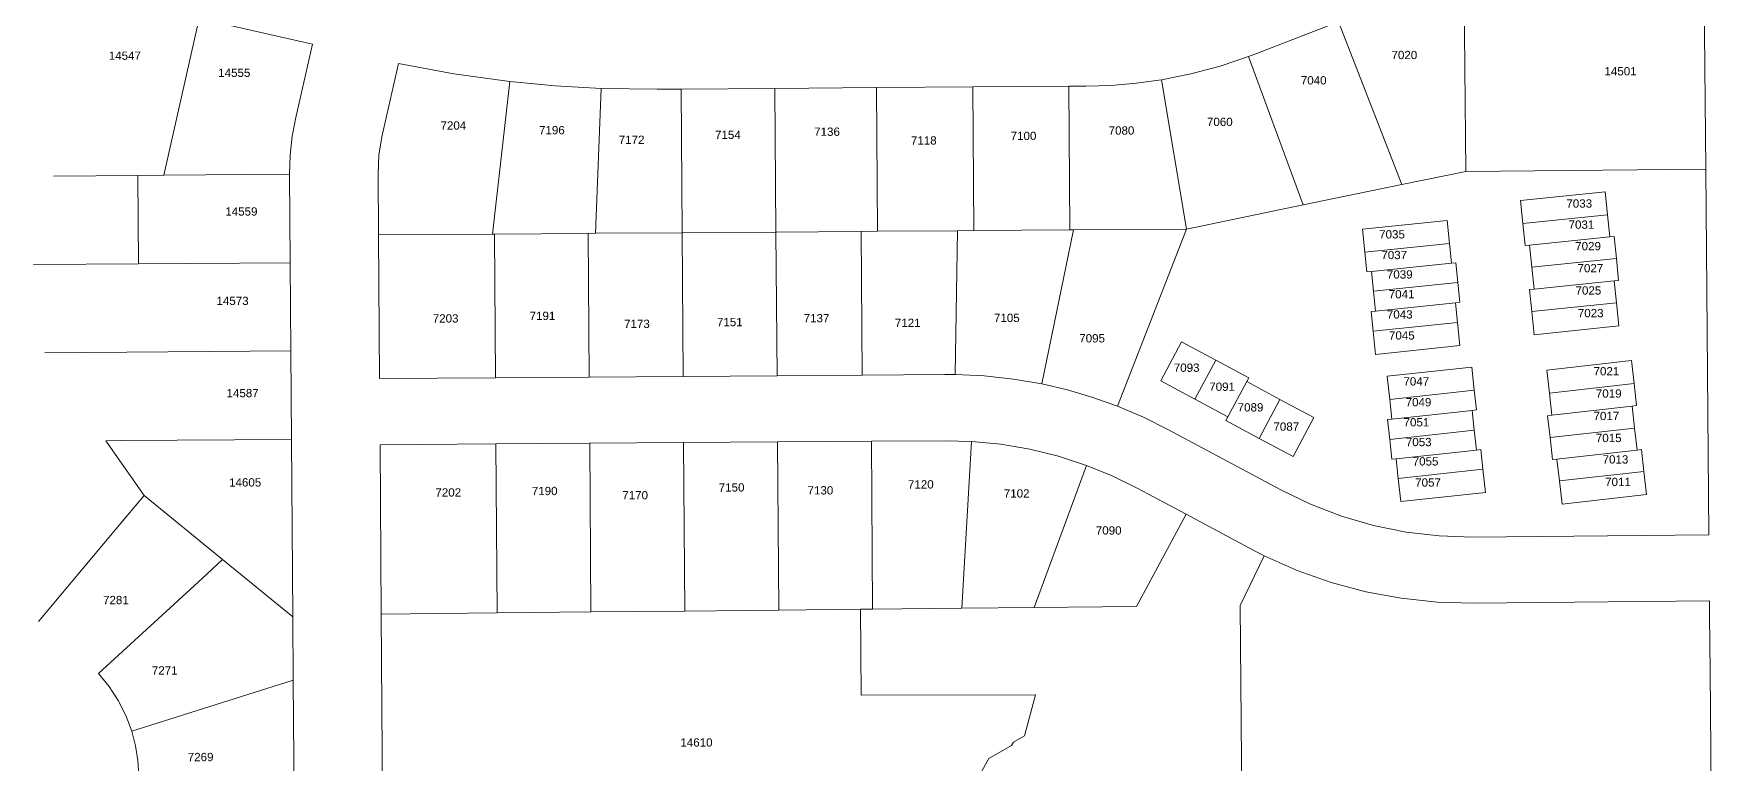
# Model space of a CAD drawing. Header units: feet. Extents: x 865220 to 2843432, y -2240498 to 970288.
# Drawn here: x 2829033 to 2830553, y 962268 to 962929 of the extents above; entities that cross this region are included whole.
import ezdxf
from ezdxf.enums import TextEntityAlignment as Align

# ---------------------------------------------------------------- set-up
doc = ezdxf.new("R2010")
doc.units = ezdxf.units.FT
doc.header["$LTSCALE"] = 0.015
doc.header["$MEASUREMENT"] = 0
doc.layers.add('Dakota County Addresses', color=7, linetype='Continuous')
doc.layers.add('Dakota County Parcels', color=7, linetype='Continuous')
doc.styles.add('Dimensions 100', font='arial.ttf')

# ---------------------------------------------------------------- blocks, each defined once
blk = doc.blocks.new('ACMAP_ANN_TEMPLATE_Dakota County Addresses')
at = {"layer": 'Dakota County Addresses', "style": 'Dimensions 100'}
blk.add_attdef('DakotaCountyAddress', text='', height=50, dxfattribs=at).set_placement((0, 0), align=Align.CENTER)

msp = doc.modelspace()

# ---------------------------------------------------------------- linework, layer by layer
at = {"layer": 'Dakota County Parcels', "lineweight": 5, "ltscale": 100}
for p, q in [((2830329.8, 962803.9), (2830328.4, 962966.9)), ((2830547, 962805.8), (2830545.6, 962968.7)), ((2829151, 962800.4), (2829183.2, 962942.3)), ((2829183.2, 962942.3), (2829285.6, 962919)), ((2830141.3, 962910.9), (2830214.5, 962939.4)), ((2830214.5, 962939.4), (2830272, 962792)), ((2829270.5, 962852.8), (2829285.6, 962919)), ((2830133.2, 962907.8), (2830141.3, 962910.9)), ((2829348.5, 962835.1), (2829363.6, 962901.5)), ((2830133.2, 962907.8), (2830182.5, 962773.5)), ((2829448.5, 962747.2), (2829464.2, 962885.3)), ((2829796.4, 962879.7), (2829883.4, 962880.3)), ((2829883.4, 962880.3), (2829970.4, 962880.9)), ((2829884.3, 962750.3), (2829883.4, 962880.3)), ((2829970.4, 962880.9), (2829985.7, 962881)), ((2829971.3, 962750.9), (2829970.4, 962880.9)), ((2830054.3, 962886.9), (2830076.8, 962751.7)), ((2829541.9, 962747.9), (2829547, 962879)), ((2829547, 962879), (2829597.8, 962878.2)), ((2829597.8, 962878.2), (2829619.4, 962878.4)), ((2829619.4, 962878.4), (2829704.4, 962879)), ((2829620.4, 962748.4), (2829619.4, 962878.4)), ((2829704.4, 962879), (2829796.4, 962879.7)), ((2829705.3, 962749), (2829704.4, 962879)), ((2829797.3, 962749.7), (2829796.4, 962879.7)), ((2830272, 962792), (2830329.8, 962803.9)), ((2830329.8, 962803.9), (2830547, 962805.8)), ((2830549.8, 962475.1), (2830547, 962805.8)), ((2829051.3, 962799.5), (2829127.5, 962800.2)), ((2829127.5, 962800.2), (2829151, 962800.4)), ((2829128.1, 962720.3), (2829127.5, 962800.2)), ((2829151, 962800.4), (2829265, 962801.5)), ((2829265.6, 962721.3), (2829265, 962801.5)), ((2829345.4, 962746.4), (2829345, 962802.1)), ((2830182.5, 962773.5), (2830272, 962792)), ((2830076.8, 962751.7), (2830182.5, 962773.5)), ((2830379.3, 962777.5), (2830455.9, 962785.4)), ((2830379.3, 962777.5), (2830381.5, 962756.6)), ((2830455.9, 962785.4), (2830458.1, 962764.5)), ((2830236.3, 962751.7), (2830312.9, 962759.6)), ((2830312.9, 962759.6), (2830315.1, 962738.7)), ((2830381.5, 962756.6), (2830458.1, 962764.5)), ((2830458.1, 962764.5), (2830460.1, 962744.6)), ((2829345.4, 962746.4), (2829448.5, 962747.2)), ((2829346.3, 962616.5), (2829345.4, 962746.4)), ((2829448.5, 962747.2), (2829450.4, 962747.2)), ((2829450.4, 962747.2), (2829535.4, 962747.8)), ((2829451.3, 962617.2), (2829450.4, 962747.2)), ((2829535.4, 962747.8), (2829541.9, 962747.9)), ((2829536.3, 962617.8), (2829535.4, 962747.8)), ((2829541.9, 962747.9), (2829620.4, 962748.4)), ((2829620.4, 962748.4), (2829705.3, 962749)), ((2829621.3, 962618.4), (2829620.4, 962748.4)), ((2829705.3, 962749), (2829782.3, 962749.6)), ((2829706.3, 962619), (2829705.3, 962749)), ((2829782.3, 962749.6), (2829797.3, 962749.7)), ((2829783.3, 962619.6), (2829782.3, 962749.6)), ((2829797.3, 962749.7), (2829869.5, 962750.2)), ((2829867.6, 962620.1), (2829869.5, 962750.2)), ((2829869.5, 962750.2), (2829884.3, 962750.3)), ((2829884.3, 962750.3), (2829971.3, 962750.9)), ((2829946.1, 962611.5), (2829974.7, 962751)), ((2829971.3, 962750.9), (2829974.7, 962751)), ((2829974.7, 962751), (2830076.8, 962751.7)), ((2830014.4, 962591.4), (2830076.8, 962751.7)), ((2830236.3, 962751.7), (2830238.5, 962730.8)), ((2830381.5, 962756.6), (2830383.5, 962736.7)), ((2830387.5, 962737.1), (2830460.1, 962744.6)), ((2830460.1, 962744.6), (2830464.1, 962745)), ((2830464.1, 962745), (2830466.1, 962725.1)), ((2830238.5, 962730.8), (2830315.1, 962738.7)), ((2830238.5, 962730.8), (2830240.3, 962712.9)), ((2830315.1, 962738.7), (2830316.9, 962720.8)), ((2830383.5, 962736.7), (2830387.5, 962737.1)), ((2830387.5, 962737.1), (2830389.5, 962717.2)), ((2829033.2, 962719.6), (2829128.1, 962720.3)), ((2829128.1, 962720.3), (2829265.6, 962721.3)), ((2829266.1, 962641.4), (2829265.6, 962721.3)), ((2830240.3, 962712.9), (2830244.3, 962713.3)), ((2830244.3, 962713.3), (2830316.9, 962720.8)), ((2830244.3, 962713.3), (2830246.1, 962695.4)), ((2830316.9, 962720.8), (2830320.9, 962721.2)), ((2830320.9, 962721.2), (2830322.7, 962703.3)), ((2830389.5, 962717.2), (2830466.1, 962725.1)), ((2830389.5, 962717.2), (2830391.6, 962697.3)), ((2830466.1, 962725.1), (2830468.2, 962705.2)), ((2830246.1, 962695.4), (2830322.7, 962703.3)), ((2830322.7, 962703.3), (2830324.5, 962685.4)), ((2830391.6, 962697.3), (2830464.2, 962704.8)), ((2830464.2, 962704.8), (2830468.2, 962705.2)), ((2830464.2, 962704.8), (2830466.3, 962684.9)), ((2830246.1, 962695.4), (2830248, 962677.5)), ((2830248, 962677.5), (2830320.6, 962685)), ((2830324.5, 962685.4), (2830320.6, 962685)), ((2830320.6, 962685), (2830322.4, 962667.1)), ((2830391.6, 962697.3), (2830387.6, 962696.9)), ((2830387.6, 962696.9), (2830389.7, 962677)), ((2830389.7, 962677), (2830466.3, 962684.9)), ((2830466.3, 962684.9), (2830468.4, 962664)), ((2830248, 962677.5), (2830244, 962677.1)), ((2830244, 962677.1), (2830245.8, 962659.2)), ((2830245.8, 962659.2), (2830322.4, 962667.1)), ((2830322.4, 962667.1), (2830324.5, 962646.2)), ((2830389.7, 962677), (2830391.8, 962656.1)), ((2830245.8, 962659.2), (2830248, 962638.3)), ((2830391.8, 962656.1), (2830468.4, 962664)), ((2829043.4, 962639.7), (2829266.1, 962641.4)), ((2829266.7, 962561.4), (2829266.1, 962641.4)), ((2830053.7, 962614.3), (2830072.5, 962649.6)), ((2830072.5, 962649.6), (2830103.4, 962633.1)), ((2830248, 962638.3), (2830324.5, 962646.2)), ((2830084.5, 962597.8), (2830103.4, 962633.1)), ((2830103.4, 962633.1), (2830133.4, 962617.1)), ((2830258.7, 962618.5), (2830335.3, 962626.7)), ((2830335.3, 962626.7), (2830337.5, 962605.9)), ((2830403.2, 962624), (2830479.7, 962632.7)), ((2830403.2, 962624), (2830405.6, 962603.1)), ((2830479.7, 962632.7), (2830482.1, 962611.8)), ((2829346.3, 962616.5), (2829451.3, 962617.2)), ((2829451.3, 962617.2), (2829536.3, 962617.8)), ((2829536.3, 962617.8), (2829621.3, 962618.4)), ((2829621.3, 962618.4), (2829706.3, 962619)), ((2829706.3, 962619), (2829783.3, 962619.6)), ((2829783.3, 962619.6), (2829858.3, 962620.1)), ((2829867.6, 962620.1), (2829858.3, 962620.1)), ((2830053.7, 962614.3), (2830084.5, 962597.8)), ((2830114.5, 962581.8), (2830131.5, 962613.6)), ((2830133.4, 962617.1), (2830131.5, 962613.6)), ((2830131.5, 962613.6), (2830161.5, 962597.6)), ((2830258.7, 962618.5), (2830261, 962597.6)), ((2830405.6, 962603.1), (2830482.1, 962611.8)), ((2830482.1, 962611.8), (2830484.3, 962591.9)), ((2830084.5, 962597.8), (2830114.5, 962581.8)), ((2830142.6, 962562.3), (2830161.5, 962597.6)), ((2830161.5, 962597.6), (2830192.3, 962581.1)), ((2830261, 962597.6), (2830337.5, 962605.9)), ((2830261, 962597.6), (2830262.9, 962579.7)), ((2830337.5, 962605.9), (2830339.5, 962588)), ((2830405.6, 962603.1), (2830407.8, 962583.3)), ((2830407.8, 962583.3), (2830480.4, 962591.5)), ((2830484.3, 962591.9), (2830480.4, 962591.5)), ((2830480.4, 962591.5), (2830482.6, 962571.6)), ((2830114.5, 962581.8), (2830112.6, 962578.3)), ((2830112.6, 962578.3), (2830142.6, 962562.3)), ((2830173.5, 962545.8), (2830192.3, 962581.1)), ((2830262.9, 962579.7), (2830258.9, 962579.3)), ((2830258.9, 962579.3), (2830260.9, 962561.4)), ((2830262.9, 962579.7), (2830335.5, 962587.5)), ((2830339.5, 962588), (2830335.5, 962587.5)), ((2830335.5, 962587.5), (2830337.4, 962569.6)), ((2830407.8, 962583.3), (2830403.9, 962582.8)), ((2830403.9, 962582.8), (2830406.1, 962563)), ((2829267.9, 962400.7), (2829266.7, 962561.4)), ((2830060.8, 962570.1), (2830162.2, 962515.7)), ((2830142.6, 962562.3), (2830173.5, 962545.8)), ((2830260.9, 962561.4), (2830337.4, 962569.6)), ((2830260.9, 962561.4), (2830262.8, 962543.5)), ((2830337.4, 962569.6), (2830339.4, 962551.7)), ((2830406.1, 962563), (2830482.6, 962571.6)), ((2830406.1, 962563), (2830408.4, 962543.1)), ((2830482.6, 962571.6), (2830484.9, 962551.7)), ((2829098.7, 962560.1), (2829133.2, 962510.5)), ((2829346.8, 962556.5), (2829451.8, 962557.2)), ((2829347.9, 962403.3), (2829346.8, 962556.5)), ((2829451.8, 962557.2), (2829536.7, 962557.8)), ((2829452.9, 962404.4), (2829451.8, 962557.2)), ((2829536.7, 962557.8), (2829621.7, 962558.4)), ((2829537.8, 962405.2), (2829536.7, 962557.8)), ((2829621.7, 962558.4), (2829706.7, 962559)), ((2829622.8, 962406), (2829621.7, 962558.4)), ((2829706.7, 962559), (2829791.7, 962559.7)), ((2829707.8, 962406.9), (2829706.7, 962559)), ((2829791.7, 962559.7), (2829858.7, 962560.1)), ((2829792.8, 962407.7), (2829791.7, 962559.7)), ((2829882.2, 962559.5), (2829858.7, 962560.1)), ((2829873.5, 962408.5), (2829882.2, 962559.5)), ((2830266.8, 962543.9), (2830339.4, 962551.7)), ((2830339.4, 962551.7), (2830343.3, 962552.2)), ((2830343.3, 962552.2), (2830345.3, 962534.3)), ((2830412.3, 962543.5), (2830484.9, 962551.7)), ((2830484.9, 962551.7), (2830488.8, 962552.2)), ((2830488.8, 962552.2), (2830491.1, 962532.3)), ((2829939.1, 962409.1), (2829986.5, 962537.8)), ((2830262.8, 962543.5), (2830266.8, 962543.9)), ((2830266.8, 962543.9), (2830268.7, 962526)), ((2830268.7, 962526), (2830345.3, 962534.3)), ((2830345.3, 962534.3), (2830347.5, 962513.4)), ((2830408.4, 962543.1), (2830412.3, 962543.5)), ((2830412.3, 962543.5), (2830414.6, 962523.7)), ((2830414.6, 962523.7), (2830491.1, 962532.3)), ((2830491.1, 962532.3), (2830493.5, 962511.5)), ((2830032.4, 962517.2), (2830076.5, 962493.6)), ((2830268.7, 962526), (2830271, 962505.1)), ((2830414.6, 962523.7), (2830417, 962502.8)), ((2829133.2, 962510.5), (2829204.3, 962452.5)), ((2830271, 962505.1), (2830347.5, 962513.4)), ((2830417, 962502.8), (2830493.5, 962511.5)), ((2830031.7, 962410), (2830076.5, 962493.6)), ((2830076.5, 962493.6), (2830133.9, 962462.8)), ((2830335.8, 962473), (2830549.8, 962475.1)), ((2830125.4, 962411), (2830147.4, 962455.9)), ((2830133.9, 962462.8), (2830147.4, 962455.9)), ((2829204.3, 962452.5), (2829267.9, 962400.7)), ((2829873.5, 962408.5), (2829939.1, 962409.1)), ((2829939.1, 962409.1), (2830031.7, 962410)), ((2830129, 962001), (2830125.4, 962411)), ((2830550.4, 962415.1), (2830336.4, 962413)), ((2829268.3, 962343.3), (2829267.9, 962400.7)), ((2829347.9, 962403.3), (2829452.9, 962404.4)), ((2829350.4, 962063.4), (2829347.9, 962403.3)), ((2829452.9, 962404.4), (2829537.8, 962405.2)), ((2829537.8, 962405.2), (2829622.8, 962406)), ((2829622.8, 962406), (2829707.8, 962406.9)), ((2829707.8, 962406.9), (2829781.8, 962407.6)), ((2829781.8, 962407.6), (2829792.8, 962407.7)), ((2829782.4, 962329.8), (2829781.8, 962407.6)), ((2829792.8, 962407.7), (2829873.5, 962408.5)), ((2829122, 962297.2), (2829268.3, 962343.3)), ((2829269.2, 962233.5), (2829268.3, 962343.3)), ((2829782.4, 962329.8), (2829940.1, 962330.1)), ((2829930.3, 962293), (2829940.1, 962330.1)), ((2829918.6, 962284.4), (2829920.3, 962287.3)), ((2829920.3, 962287.3), (2829930.3, 962293)), ((2829890.3, 962259), (2829898.1, 962272.5)), ((2829898.1, 962272.5), (2829918.6, 962284.4))]:
    msp.add_line(p, q, dxfattribs=at)
for points in [[(2829363.6, 962901.5), (2829413.7, 962892.3), (2829464.2, 962885.3)], [(2830054.3, 962886.9), (2830081, 962892.2), (2830107.3, 962899.2), (2830133.2, 962907.8)], [(2829464.2, 962885.3), (2829505.5, 962881.4), (2829547, 962879)], [(2829985.7, 962881), (2830008.7, 962881.8), (2830031.5, 962883.8), (2830054.3, 962886.9)], [(2829270.5, 962852.8), (2829267.4, 962835.9), (2829265.5, 962818.7), (2829265, 962801.5)], [(2829348.5, 962835.1), (2829345.8, 962818.7), (2829345, 962802.1)], [(2829946.1, 962611.5), (2829920.2, 962616), (2829893.9, 962618.9), (2829867.6, 962620.1)], [(2830014.4, 962591.4), (2829992, 962599.4), (2829969.3, 962606.1), (2829946.1, 962611.5)], [(2830060.8, 962570.1), (2830037.9, 962581.4), (2830014.4, 962591.4)], [(2829098.7, 962560.1), (2829111.7, 962560.2), (2829266.7, 962561.4)], [(2829986.5, 962537.8), (2829961.1, 962546.1), (2829935.2, 962552.5), (2829908.8, 962557), (2829882.2, 962559.5)], [(2830032.4, 962517.2), (2830009.8, 962528.3), (2829986.5, 962537.8)], [(2830162.2, 962515.7), (2830189.3, 962502.6), (2830217.4, 962491.8), (2830246.3, 962483.4), (2830275.8, 962477.5), (2830305.7, 962474), (2830335.8, 962473)], [(2829037.5, 962396.5), (2829117.1, 962491.3), (2829133.2, 962510.5)], [(2830147.4, 962455.9), (2830177.2, 962442.7), (2830207.9, 962431.9), (2830239.4, 962423.4), (2830271.4, 962417.5), (2830303.8, 962414), (2830336.4, 962413)], [(2829091.8, 962349.4), (2829185.7, 962435.5), (2829204.3, 962452.5), (2829204.3, 962452.5)], [(2830553.1, 962099.2), (2830550.9, 962351.6), (2830550.5, 962401.6), (2830550.4, 962415.1)], [(2829122, 962297.2), (2829116.6, 962311.4), (2829109.8, 962324.9), (2829101.5, 962337.6), (2829091.8, 962349.4)], [(2829128.4, 962257), (2829127.6, 962270.6), (2829125.4, 962284), (2829122, 962297.2)]]:
    msp.add_lwpolyline(points, dxfattribs=at)

# ---------------------------------------------------------------- block references
at = {"layer": 'Dakota County Addresses', "lineweight": 5, "ltscale": 100, "xscale": 0.15, "yscale": 0.15, "zscale": 0.15}
for p, values in [((2829115.8, 962904.9), {'DakotaCountyAddress': '14547'}), ((2830274.2, 962905.5), {'DakotaCountyAddress': '7020'}), ((2829214.9, 962889.4), {'DakotaCountyAddress': '14555'}), ((2830469.9, 962890.8), {'DakotaCountyAddress': '14501'}), ((2830192.1, 962882.6), {'DakotaCountyAddress': '7040'}), ((2830107.1, 962845), {'DakotaCountyAddress': '7060'}), ((2829413.2, 962841.7), {'DakotaCountyAddress': '7204'}), ((2829502.4, 962837.5), {'DakotaCountyAddress': '7196'}), ((2829574.6, 962828.8), {'DakotaCountyAddress': '7172'}), ((2829661.8, 962833.3), {'DakotaCountyAddress': '7154'}), ((2829751.5, 962836.1), {'DakotaCountyAddress': '7136'}), ((2829839.1, 962828.2), {'DakotaCountyAddress': '7118'}), ((2829929.4, 962832.3), {'DakotaCountyAddress': '7100'}), ((2830018.1, 962837.2), {'DakotaCountyAddress': '7080'}), ((2830432.5, 962771.1), {'DakotaCountyAddress': '7033'}), ((2829221.3, 962763.9), {'DakotaCountyAddress': '14559'}), ((2830434.5, 962752), {'DakotaCountyAddress': '7031'}), ((2830263, 962743.2), {'DakotaCountyAddress': '7035'}), ((2830265, 962724.5), {'DakotaCountyAddress': '7037'}), ((2830440.5, 962732.5), {'DakotaCountyAddress': '7029'}), ((2830270, 962706.9), {'DakotaCountyAddress': '7039'}), ((2830442.6, 962712.6), {'DakotaCountyAddress': '7027'}), ((2830440.8, 962692.4), {'DakotaCountyAddress': '7025'}), ((2829213.3, 962683), {'DakotaCountyAddress': '14573'}), ((2830271.7, 962689), {'DakotaCountyAddress': '7041'}), ((2829406.2, 962667.1), {'DakotaCountyAddress': '7203'}), ((2829493.9, 962669.4), {'DakotaCountyAddress': '7191'}), ((2829579.4, 962662.2), {'DakotaCountyAddress': '7173'}), ((2829663.5, 962663.8), {'DakotaCountyAddress': '7151'}), ((2829742, 962667.3), {'DakotaCountyAddress': '7137'}), ((2829824.6, 962663.1), {'DakotaCountyAddress': '7121'}), ((2829914.3, 962667.6), {'DakotaCountyAddress': '7105'}), ((2830270, 962670.7), {'DakotaCountyAddress': '7043'}), ((2830442.9, 962671.9), {'DakotaCountyAddress': '7023'}), ((2829991.5, 962649.1), {'DakotaCountyAddress': '7095'}), ((2830271.9, 962651.7), {'DakotaCountyAddress': '7045'}), ((2830077.1, 962622.5), {'DakotaCountyAddress': '7093'}), ((2830457.1, 962619.3), {'DakotaCountyAddress': '7021'}), ((2829222.4, 962599.5), {'DakotaCountyAddress': '14587'}), ((2830109.2, 962605.3), {'DakotaCountyAddress': '7091'}), ((2830285, 962610.1), {'DakotaCountyAddress': '7047'}), ((2830459.2, 962599.1), {'DakotaCountyAddress': '7019'}), ((2830134.9, 962586.6), {'DakotaCountyAddress': '7089'}), ((2830287, 962591.3), {'DakotaCountyAddress': '7049'}), ((2830167.3, 962569.2), {'DakotaCountyAddress': '7087'}), ((2830285.1, 962573.1), {'DakotaCountyAddress': '7051'}), ((2830457.1, 962578.8), {'DakotaCountyAddress': '7017'}), ((2830287.2, 962555.2), {'DakotaCountyAddress': '7053'}), ((2830459.2, 962558.9), {'DakotaCountyAddress': '7015'}), ((2830465.3, 962539.5), {'DakotaCountyAddress': '7013'}), ((2830293.4, 962537.7), {'DakotaCountyAddress': '7055'}), ((2829224.7, 962518.7), {'DakotaCountyAddress': '14605'}), ((2829408.6, 962509.6), {'DakotaCountyAddress': '7202'}), ((2829495.9, 962510.9), {'DakotaCountyAddress': '7190'}), ((2829665.1, 962514.1), {'DakotaCountyAddress': '7150'}), ((2829745.5, 962511.5), {'DakotaCountyAddress': '7130'}), ((2829836.4, 962516.9), {'DakotaCountyAddress': '7120'}), ((2829923.2, 962508.7), {'DakotaCountyAddress': '7102'}), ((2830295.6, 962518.6), {'DakotaCountyAddress': '7057'}), ((2830467.6, 962519.1), {'DakotaCountyAddress': '7011'}), ((2829577.8, 962507.1), {'DakotaCountyAddress': '7170'}), ((2830006.5, 962475.2), {'DakotaCountyAddress': '7090'}), ((2829107.7, 962412.2), {'DakotaCountyAddress': '7281'}), ((2829151.9, 962348.5), {'DakotaCountyAddress': '7271'}), ((2829633.3, 962283.3), {'DakotaCountyAddress': '14610'}), ((2829633.3, 962283.3), {'DakotaCountyAddress': '14610'}), ((2829633.3, 962283.3), {'DakotaCountyAddress': '14610'}), ((2829633.3, 962283.3), {'DakotaCountyAddress': '14610'}), ((2829633.3, 962283.3), {'DakotaCountyAddress': '14610'}), ((2829633.3, 962283.3), {'DakotaCountyAddress': '14610'}), ((2829633.3, 962283.3), {'DakotaCountyAddress': '14610'}), ((2829633.3, 962283.3), {'DakotaCountyAddress': '14610'}), ((2829633.3, 962283.3), {'DakotaCountyAddress': '14610'}), ((2829633.3, 962283.3), {'DakotaCountyAddress': '14610'}), ((2829633.3, 962283.3), {'DakotaCountyAddress': '14610'}), ((2829633.3, 962283.3), {'DakotaCountyAddress': '14610'}), ((2829633.3, 962283.3), {'DakotaCountyAddress': '14610'}), ((2829633.3, 962283.3), {'DakotaCountyAddress': '14610'}), ((2829633.3, 962283.3), {'DakotaCountyAddress': '14610'}), ((2829633.3, 962283.3), {'DakotaCountyAddress': '14610'}), ((2829633.3, 962283.3), {'DakotaCountyAddress': '14610'}), ((2829633.3, 962283.3), {'DakotaCountyAddress': '14610'}), ((2829633.3, 962283.3), {'DakotaCountyAddress': '14610'}), ((2829633.3, 962283.3), {'DakotaCountyAddress': '14610'}), ((2829633.3, 962283.3), {'DakotaCountyAddress': '14610'}), ((2829633.3, 962283.3), {'DakotaCountyAddress': '14610'}), ((2829633.3, 962283.3), {'DakotaCountyAddress': '14610'}), ((2829633.3, 962283.3), {'DakotaCountyAddress': '14610'}), ((2829633.3, 962283.3), {'DakotaCountyAddress': '14610'}), ((2829633.3, 962283.3), {'DakotaCountyAddress': '14610'}), ((2829633.3, 962283.3), {'DakotaCountyAddress': '14610'}), ((2829633.3, 962283.3), {'DakotaCountyAddress': '14610'}), ((2829633.3, 962283.3), {'DakotaCountyAddress': '14610'}), ((2829633.3, 962283.3), {'DakotaCountyAddress': '14610'}), ((2829633.3, 962283.3), {'DakotaCountyAddress': '14610'}), ((2829633.3, 962283.3), {'DakotaCountyAddress': '14610'}), ((2829633.3, 962283.3), {'DakotaCountyAddress': '14610'}), ((2829633.3, 962283.3), {'DakotaCountyAddress': '14610'}), ((2829633.3, 962283.3), {'DakotaCountyAddress': '14610'}), ((2829633.3, 962283.3), {'DakotaCountyAddress': '14610'}), ((2829633.3, 962283.3), {'DakotaCountyAddress': '14610'}), ((2829633.3, 962283.3), {'DakotaCountyAddress': '14610'}), ((2829633.3, 962283.3), {'DakotaCountyAddress': '14610'}), ((2829633.3, 962283.3), {'DakotaCountyAddress': '14610'}), ((2829633.3, 962283.3), {'DakotaCountyAddress': '14610'}), ((2829633.3, 962283.3), {'DakotaCountyAddress': '14610'}), ((2829633.3, 962283.3), {'DakotaCountyAddress': '14610'}), ((2829633.3, 962283.3), {'DakotaCountyAddress': '14610'}), ((2829633.3, 962283.3), {'DakotaCountyAddress': '14610'}), ((2829633.3, 962283.3), {'DakotaCountyAddress': '14610'}), ((2829633.3, 962283.3), {'DakotaCountyAddress': '14610'}), ((2829633.3, 962283.3), {'DakotaCountyAddress': '14610'}), ((2829633.3, 962283.3), {'DakotaCountyAddress': '14610'}), ((2829633.3, 962283.3), {'DakotaCountyAddress': '14610'}), ((2829633.3, 962283.3), {'DakotaCountyAddress': '14610'}), ((2829633.3, 962283.3), {'DakotaCountyAddress': '14610'}), ((2829633.3, 962283.3), {'DakotaCountyAddress': '14610'}), ((2829633.3, 962283.3), {'DakotaCountyAddress': '14610'}), ((2829633.3, 962283.3), {'DakotaCountyAddress': '14610'}), ((2829633.3, 962283.3), {'DakotaCountyAddress': '14610'}), ((2829633.3, 962283.3), {'DakotaCountyAddress': '14610'}), ((2829633.3, 962283.3), {'DakotaCountyAddress': '14610'}), ((2829633.3, 962283.3), {'DakotaCountyAddress': '14610'}), ((2829633.3, 962283.3), {'DakotaCountyAddress': '14610'}), ((2829633.3, 962283.3), {'DakotaCountyAddress': '14610'}), ((2829633.3, 962283.3), {'DakotaCountyAddress': '14610'}), ((2829633.3, 962283.3), {'DakotaCountyAddress': '14610'}), ((2829633.3, 962283.3), {'DakotaCountyAddress': '14610'}), ((2829633.3, 962283.3), {'DakotaCountyAddress': '14610'}), ((2829633.3, 962283.3), {'DakotaCountyAddress': '14610'}), ((2829633.3, 962283.3), {'DakotaCountyAddress': '14610'}), ((2829633.3, 962283.3), {'DakotaCountyAddress': '14610'}), ((2829633.3, 962283.3), {'DakotaCountyAddress': '14610'}), ((2829633.3, 962283.3), {'DakotaCountyAddress': '14610'}), ((2829633.3, 962283.3), {'DakotaCountyAddress': '14610'}), ((2829633.3, 962283.3), {'DakotaCountyAddress': '14610'}), ((2829633.3, 962283.3), {'DakotaCountyAddress': '14610'}), ((2829633.3, 962283.3), {'DakotaCountyAddress': '14610'}), ((2829633.3, 962283.3), {'DakotaCountyAddress': '14610'}), ((2829633.3, 962283.3), {'DakotaCountyAddress': '14610'}), ((2829633.3, 962283.3), {'DakotaCountyAddress': '14610'}), ((2829633.3, 962283.3), {'DakotaCountyAddress': '14610'}), ((2829633.3, 962283.3), {'DakotaCountyAddress': '14610'}), ((2829633.3, 962283.3), {'DakotaCountyAddress': '14610'}), ((2829633.3, 962283.3), {'DakotaCountyAddress': '14610'}), ((2829633.3, 962283.3), {'DakotaCountyAddress': '14610'}), ((2829633.3, 962283.3), {'DakotaCountyAddress': '14610'}), ((2829633.3, 962283.3), {'DakotaCountyAddress': '14610'}), ((2829633.3, 962283.3), {'DakotaCountyAddress': '14610'}), ((2829633.3, 962283.3), {'DakotaCountyAddress': '14610'}), ((2829633.3, 962283.3), {'DakotaCountyAddress': '14610'}), ((2829633.3, 962283.3), {'DakotaCountyAddress': '14610'}), ((2829633.3, 962283.3), {'DakotaCountyAddress': '14610'}), ((2829633.3, 962283.3), {'DakotaCountyAddress': '14610'}), ((2829633.3, 962283.3), {'DakotaCountyAddress': '14610'}), ((2829633.3, 962283.3), {'DakotaCountyAddress': '14610'}), ((2829633.3, 962283.3), {'DakotaCountyAddress': '14610'}), ((2829633.3, 962283.3), {'DakotaCountyAddress': '14610'}), ((2829633.3, 962283.3), {'DakotaCountyAddress': '14610'}), ((2829633.3, 962283.3), {'DakotaCountyAddress': '14610'}), ((2829633.3, 962283.3), {'DakotaCountyAddress': '14610'}), ((2829633.3, 962283.3), {'DakotaCountyAddress': '14610'}), ((2829633.3, 962283.3), {'DakotaCountyAddress': '14610'}), ((2829633.3, 962283.3), {'DakotaCountyAddress': '14610'}), ((2829633.3, 962283.3), {'DakotaCountyAddress': '14610'}), ((2829633.3, 962283.3), {'DakotaCountyAddress': '14610'}), ((2829633.3, 962283.3), {'DakotaCountyAddress': '14610'}), ((2829633.3, 962283.3), {'DakotaCountyAddress': '14610'}), ((2829633.3, 962283.3), {'DakotaCountyAddress': '14610'}), ((2829633.3, 962283.3), {'DakotaCountyAddress': '14610'}), ((2829633.3, 962283.3), {'DakotaCountyAddress': '14610'}), ((2829633.3, 962283.3), {'DakotaCountyAddress': '14610'}), ((2829633.3, 962283.3), {'DakotaCountyAddress': '14610'}), ((2829633.3, 962283.3), {'DakotaCountyAddress': '14610'}), ((2829633.3, 962283.3), {'DakotaCountyAddress': '14610'}), ((2829633.3, 962283.3), {'DakotaCountyAddress': '14610'}), ((2829633.3, 962283.3), {'DakotaCountyAddress': '14610'}), ((2829633.3, 962283.3), {'DakotaCountyAddress': '14610'}), ((2829633.3, 962283.3), {'DakotaCountyAddress': '14610'}), ((2829633.3, 962283.3), {'DakotaCountyAddress': '14610'}), ((2829633.3, 962283.3), {'DakotaCountyAddress': '14610'}), ((2829633.3, 962283.3), {'DakotaCountyAddress': '14610'}), ((2829633.3, 962283.3), {'DakotaCountyAddress': '14610'}), ((2829633.3, 962283.3), {'DakotaCountyAddress': '14610'}), ((2829633.3, 962283.3), {'DakotaCountyAddress': '14610'}), ((2829633.3, 962283.3), {'DakotaCountyAddress': '14610'}), ((2829633.3, 962283.3), {'DakotaCountyAddress': '14610'}), ((2829633.3, 962283.3), {'DakotaCountyAddress': '14610'}), ((2829633.3, 962283.3), {'DakotaCountyAddress': '14610'}), ((2829633.3, 962283.3), {'DakotaCountyAddress': '14610'}), ((2829633.3, 962283.3), {'DakotaCountyAddress': '14610'}), ((2829633.3, 962283.3), {'DakotaCountyAddress': '14610'}), ((2829633.3, 962283.3), {'DakotaCountyAddress': '14610'}), ((2829633.3, 962283.3), {'DakotaCountyAddress': '14610'}), ((2829633.3, 962283.3), {'DakotaCountyAddress': '14610'}), ((2829633.3, 962283.3), {'DakotaCountyAddress': '14610'}), ((2829633.3, 962283.3), {'DakotaCountyAddress': '14610'}), ((2829633.3, 962283.3), {'DakotaCountyAddress': '14610'}), ((2829633.3, 962283.3), {'DakotaCountyAddress': '14610'}), ((2829633.3, 962283.3), {'DakotaCountyAddress': '14610'}), ((2829633.3, 962283.3), {'DakotaCountyAddress': '14610'}), ((2829633.3, 962283.3), {'DakotaCountyAddress': '14610'}), ((2829633.3, 962283.3), {'DakotaCountyAddress': '14610'}), ((2829633.3, 962283.3), {'DakotaCountyAddress': '14610'}), ((2829633.3, 962283.3), {'DakotaCountyAddress': '14610'}), ((2829633.3, 962283.3), {'DakotaCountyAddress': '14610'}), ((2829633.3, 962283.3), {'DakotaCountyAddress': '14610'}), ((2829633.3, 962283.3), {'DakotaCountyAddress': '14610'}), ((2829633.3, 962283.3), {'DakotaCountyAddress': '14610'}), ((2829633.3, 962283.3), {'DakotaCountyAddress': '14610'}), ((2829633.3, 962283.3), {'DakotaCountyAddress': '14610'}), ((2829633.3, 962283.3), {'DakotaCountyAddress': '14610'}), ((2829633.3, 962283.3), {'DakotaCountyAddress': '14610'}), ((2829633.3, 962283.3), {'DakotaCountyAddress': '14610'}), ((2829633.3, 962283.3), {'DakotaCountyAddress': '14610'}), ((2829633.3, 962283.3), {'DakotaCountyAddress': '14610'}), ((2829633.3, 962283.3), {'DakotaCountyAddress': '14610'}), ((2829633.3, 962283.3), {'DakotaCountyAddress': '14610'}), ((2829633.3, 962283.3), {'DakotaCountyAddress': '14610'}), ((2829633.3, 962283.3), {'DakotaCountyAddress': '14610'}), ((2829633.3, 962283.3), {'DakotaCountyAddress': '14610'}), ((2829633.3, 962283.3), {'DakotaCountyAddress': '14610'}), ((2829633.3, 962283.3), {'DakotaCountyAddress': '14610'}), ((2829633.3, 962283.3), {'DakotaCountyAddress': '14610'}), ((2829633.3, 962283.3), {'DakotaCountyAddress': '14610'}), ((2829633.3, 962283.3), {'DakotaCountyAddress': '14610'}), ((2829633.3, 962283.3), {'DakotaCountyAddress': '14610'}), ((2829633.3, 962283.3), {'DakotaCountyAddress': '14610'}), ((2829633.3, 962283.3), {'DakotaCountyAddress': '14610'}), ((2829633.3, 962283.3), {'DakotaCountyAddress': '14610'}), ((2829633.3, 962283.3), {'DakotaCountyAddress': '14610'}), ((2829633.3, 962283.3), {'DakotaCountyAddress': '14610'}), ((2829633.3, 962283.3), {'DakotaCountyAddress': '14610'}), ((2829633.3, 962283.3), {'DakotaCountyAddress': '14610'}), ((2829633.3, 962283.3), {'DakotaCountyAddress': '14610'}), ((2829633.3, 962283.3), {'DakotaCountyAddress': '14610'}), ((2829633.3, 962283.3), {'DakotaCountyAddress': '14610'}), ((2829633.3, 962283.3), {'DakotaCountyAddress': '14610'}), ((2829633.3, 962283.3), {'DakotaCountyAddress': '14610'}), ((2829633.3, 962283.3), {'DakotaCountyAddress': '14610'}), ((2829633.3, 962283.3), {'DakotaCountyAddress': '14610'}), ((2829633.3, 962283.3), {'DakotaCountyAddress': '14610'}), ((2829633.3, 962283.3), {'DakotaCountyAddress': '14610'}), ((2829633.3, 962283.3), {'DakotaCountyAddress': '14610'}), ((2829633.3, 962283.3), {'DakotaCountyAddress': '14610'}), ((2829633.3, 962283.3), {'DakotaCountyAddress': '14610'}), ((2829633.3, 962283.3), {'DakotaCountyAddress': '14610'}), ((2829633.3, 962283.3), {'DakotaCountyAddress': '14610'}), ((2829633.3, 962283.3), {'DakotaCountyAddress': '14610'}), ((2829633.3, 962283.3), {'DakotaCountyAddress': '14610'}), ((2829633.3, 962283.3), {'DakotaCountyAddress': '14610'}), ((2829633.3, 962283.3), {'DakotaCountyAddress': '14610'}), ((2829633.3, 962283.3), {'DakotaCountyAddress': '14610'}), ((2829633.3, 962283.3), {'DakotaCountyAddress': '14610'}), ((2829633.3, 962283.3), {'DakotaCountyAddress': '14610'}), ((2829633.3, 962283.3), {'DakotaCountyAddress': '14610'}), ((2829633.3, 962283.3), {'DakotaCountyAddress': '14610'}), ((2829633.3, 962283.3), {'DakotaCountyAddress': '14610'}), ((2829633.3, 962283.3), {'DakotaCountyAddress': '14610'}), ((2829633.3, 962283.3), {'DakotaCountyAddress': '14610'}), ((2829633.3, 962283.3), {'DakotaCountyAddress': '14610'}), ((2829633.3, 962283.3), {'DakotaCountyAddress': '14610'}), ((2829633.3, 962283.3), {'DakotaCountyAddress': '14610'}), ((2829633.3, 962283.3), {'DakotaCountyAddress': '14610'}), ((2829633.3, 962283.3), {'DakotaCountyAddress': '14610'}), ((2829633.3, 962283.3), {'DakotaCountyAddress': '14610'}), ((2829633.3, 962283.3), {'DakotaCountyAddress': '14610'}), ((2829633.3, 962283.3), {'DakotaCountyAddress': '14610'}), ((2829633.3, 962283.3), {'DakotaCountyAddress': '14610'}), ((2829633.3, 962283.3), {'DakotaCountyAddress': '14610'}), ((2829633.3, 962283.3), {'DakotaCountyAddress': '14610'}), ((2829633.3, 962283.3), {'DakotaCountyAddress': '14610'}), ((2829633.3, 962283.3), {'DakotaCountyAddress': '14610'}), ((2829184.4, 962270.1), {'DakotaCountyAddress': '7269'})]:
    msp.add_blockref('ACMAP_ANN_TEMPLATE_Dakota County Addresses', p, dxfattribs=at).add_auto_attribs(values)

doc.saveas('drawing.dxf')
